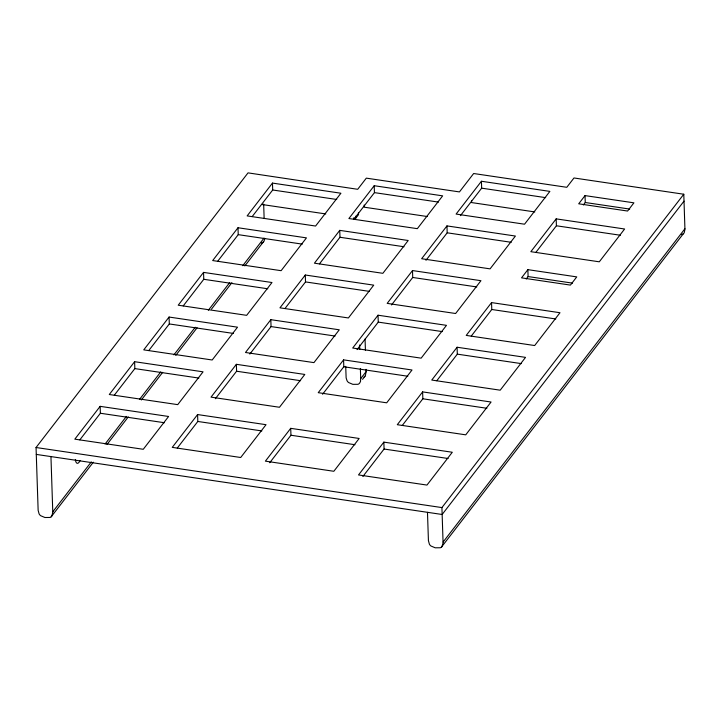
<?xml version="1.0" encoding="UTF-8"?>
<svg xmlns="http://www.w3.org/2000/svg" width="721" height="721" viewBox="0 0 721 721"><rect width="100%" height="100%" fill="white"/><g stroke="black" fill="none" stroke-linecap="round" stroke-linejoin="round"><path stroke-width="1.08" d="M264.76 238.597L264.039 241.184A5.849 4.813 37.7 0 1 262.633 242.535L261.363 243.031M362.564 379.336L365.024 376.146M50.948 456.582L52.795 512.523L51.669 516.335A5.849 4.813 37.7 0 1 50.046 517.462L44.909 517.507L40.619 515.686A5.849 4.813 37.7 0 1 39.105 513.893L38.141 510.351L36.05 447.507L248.033 172.869L357.697 189.299L366.313 178.141L459.439 191.921L473.652 173.518L566.787 187.298L573.988 177.97L683.787 194.228L684.95 229.458L684.211 232.757A5.849 4.813 37.7 0 1 682.805 234.109L681.534 234.604M100.147 406.347L74.822 439.161L143.263 449.291L168.588 416.477L100.147 406.347L100.381 413.25L79.842 439.855M134.611 361.699L109.286 394.513L177.726 404.643L203.052 371.829L134.611 361.699L134.845 368.602L114.306 395.207M169.075 317.051L143.749 349.865L212.19 359.995L237.515 327.181L169.075 317.051L169.309 323.945L148.769 350.559M203.538 272.394L178.213 305.208L246.654 315.338L271.988 282.524L203.538 272.394L203.773 279.297L183.233 305.902M238.002 227.746L212.677 260.56L281.118 270.69L306.452 237.876L238.002 227.746L238.236 234.649L217.697 261.254M272.475 183.089L247.141 215.903L315.582 226.043L340.916 193.228L272.475 183.089L272.7 189.993L252.161 216.606M52.777 511.802L91.324 461.873M105.086 444.037L126.418 416.396M139.495 399.452L160.828 371.811M173.905 354.867L195.247 327.226M208.324 310.282L229.657 282.641M242.734 265.707L264.066 238.065M51.191 516.795L93.324 462.215M106.96 444.542L128.293 416.909M141.361 399.975L162.685 372.342M175.762 355.408L197.085 327.776M211.532 309.057L231.919 282.65M244.834 265.923L263.174 242.157M197.59 414.557L172.256 447.371L240.706 457.502L266.031 424.687L197.59 414.557L197.815 421.461L177.276 448.065M236.362 364.321L211.028 397.136L279.478 407.266L304.803 374.451L236.362 364.321L236.587 371.225L215.372 398.713M270.826 319.673L245.491 352.488L313.941 362.618L339.267 329.803L270.826 319.673L271.051 326.577L249.836 354.065M305.289 275.016L279.964 307.831L348.405 317.961L373.73 285.146L305.289 275.016L305.515 281.92L284.984 308.525M339.753 230.369L314.428 263.183L382.869 273.313L408.194 240.499L339.753 230.369L339.979 237.272L319.448 263.877M374.217 185.721L348.892 218.535L417.333 228.665L442.658 195.851L374.217 185.721L374.442 192.624L353.912 219.229M353.425 218.039L355.642 218.364L358.535 214.615L358.463 212.452M290.716 428.337L265.391 461.152L333.832 471.282L359.157 438.467L290.716 428.337L290.951 435.241L269.726 462.738M343.575 359.86L318.24 392.675L386.69 402.814L412.015 369.999L343.575 359.86L343.8 366.764L322.575 394.261M378.038 315.212L352.704 348.027L421.154 358.157L446.479 325.342L378.038 315.212L378.264 322.116L357.048 349.613M412.502 270.564L387.177 303.379L455.618 313.509L480.943 280.694L412.502 270.564L412.727 277.468L391.512 304.956M446.966 225.907L421.641 258.722L490.082 268.861L515.407 236.046L446.966 225.907L447.191 232.811L425.976 260.308M481.43 181.259L456.105 214.074L524.546 224.204L549.871 191.389L481.43 181.259L481.655 188.163L460.44 215.66M345.71 366.367L346.134 377.912L347.044 380.733A5.849 4.813 37.7 0 0 348.549 382.527L352.839 384.338L357.976 384.302A5.849 4.813 37.7 0 0 359.599 383.175L360.509 381.436L360.707 378.642L366.133 371.612L366.061 369.368M383.851 442.126L358.517 474.941L426.967 485.071L452.292 452.256L383.851 442.126L384.077 449.03L362.861 476.518M422.623 391.891L397.289 424.705L465.739 434.835L491.064 402.021L422.623 391.891L422.848 398.794L402.318 425.399M457.087 347.243L431.762 380.057L500.203 390.187L525.528 357.373L457.087 347.243L457.312 354.146L436.782 380.751M491.551 302.595L466.226 335.409L534.667 345.539L559.992 312.725L491.551 302.595L491.776 309.498L471.246 336.103M556.17 218.869L530.845 251.683L599.286 261.813L624.611 228.999L556.17 218.869L556.405 225.772L535.865 252.377M527.871 269.654L521.535 277.855L570.428 285.092L576.755 276.891L527.871 269.654L528.096 276.558L526.204 279.018M585.028 195.598L578.702 203.8L627.585 211.037L633.921 202.835L585.028 195.598L585.263 202.502L583.361 204.962M427.481 512.316L428.427 540.651L429.392 544.193A5.849 4.813 37.7 0 0 430.906 545.977L435.196 547.798L440.324 547.762A5.849 4.813 37.7 0 0 441.955 546.635L443.082 542.814L441.919 507.584L683.787 194.228M684.013 201.132L442.144 514.488L36.275 454.41M443.064 542.102L684.932 228.746M441.477 547.086L683.346 233.73M585.263 202.502L629.703 209.072M481.655 188.163L545.689 197.644M534.793 211.929L471.597 202.574L471.525 200.411M374.442 192.624L438.476 202.096M556.405 225.772L620.43 235.253M272.7 189.993L336.725 199.474M427.454 216.552L364.258 207.197L364.186 205.034M261.615 204.449L325.775 213.939M447.191 232.811L511.225 242.292M339.979 237.272L404.012 246.744M528.096 276.558L572.546 283.137M238.236 234.649L302.261 244.122M412.727 277.468L476.761 286.94M305.515 281.92L369.549 291.401M491.776 309.498L555.81 318.97M203.773 279.297L267.797 288.779M378.264 322.116L442.288 331.597M271.051 326.577L335.076 336.049M457.312 354.146L521.346 363.618M169.309 323.945L233.334 333.426M343.8 366.764L407.825 376.245M236.587 371.225L300.612 380.706M422.848 398.794L486.873 408.275M134.845 368.602L198.87 378.074M197.815 421.461L261.84 430.933M290.951 435.241L354.975 444.722M384.077 449.03L448.101 458.502M100.381 413.25L164.406 422.731M36.05 447.507L441.919 507.584M365.06 339.059L365.43 350.28M355.57 216.201L355.642 218.364M359.59 344.971L359.743 349.46M360.374 368.539L360.707 378.642M263.661 204.034L264.138 218.391M366.133 371.612L365.412 375.623A5.849 4.813 37.7 0 1 364.006 376.975M80.112 460.539A10.427 3.335 -81.6 0 1 75.326 459.565"/></g></svg>
